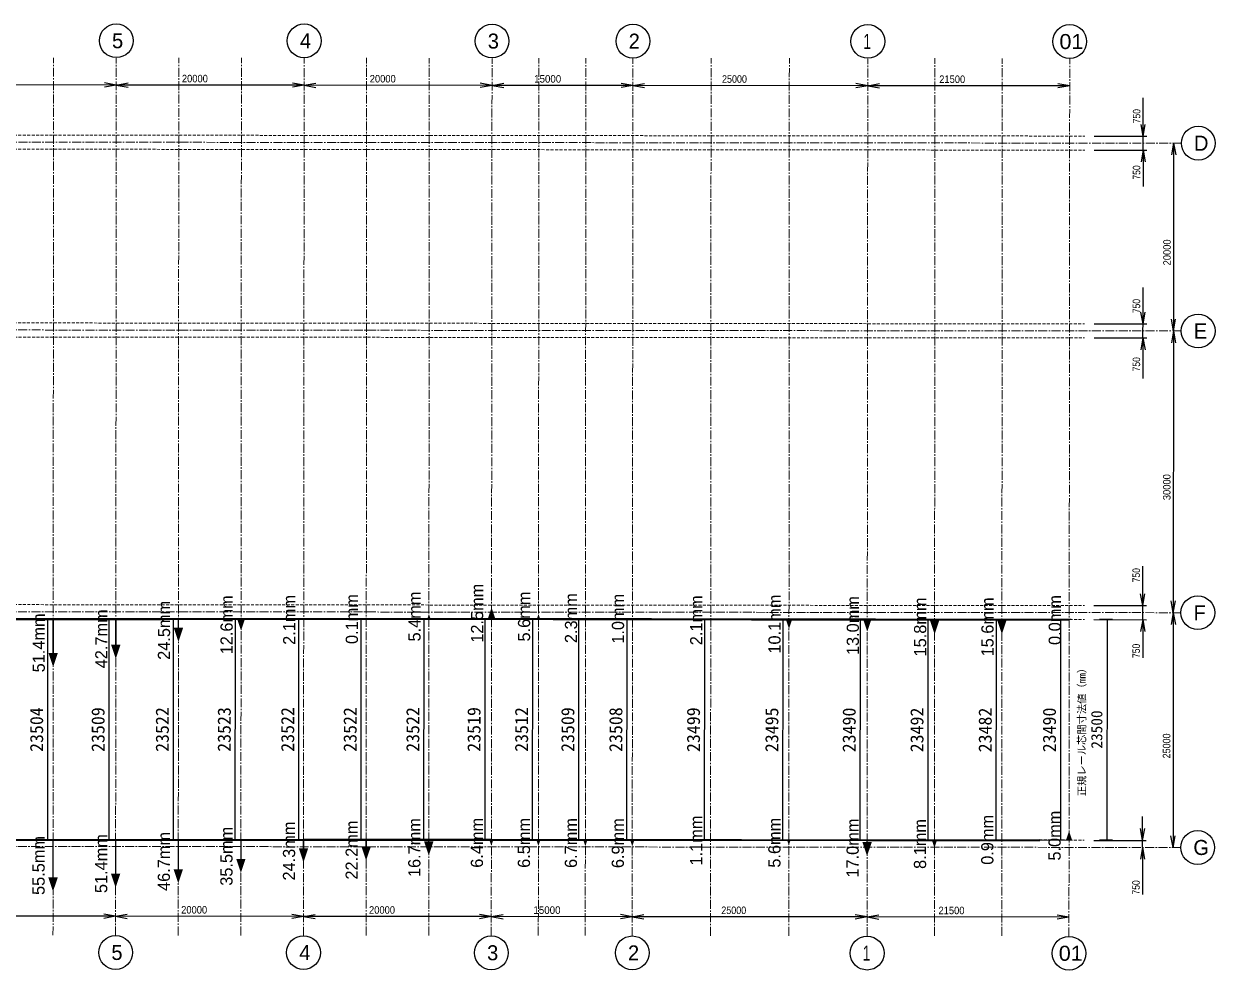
# Model space of a CAD drawing. Header units: millimetres. Extents: x -1487388 to 1863726, y -1887513 to 1367480.
# Drawn here: x 90205 to 217037, y -13129 to 87651 of the extents above; entities that cross this region are included whole.
import ezdxf
from ezdxf.enums import TextEntityAlignment as Align

# ---------------------------------------------------------------- set-up
doc = ezdxf.new("R2010")
doc.units = ezdxf.units.MM
doc.header["$LTSCALE"] = 50
doc.header["$PDMODE"] = 35
doc.header["$PDSIZE"] = -0.15
doc.linetypes.add('CENTER', pattern=[9.525, 6.35, -3.175])
doc.linetypes.add('CENTER2', pattern=[28.575, 19.05, -3.175, 3.175, -3.175])
for name, color, linetype in [('Fレール', 30, 'Continuous'), ('Gレール', 140, 'Continuous'), ('ズレ変位_矢印', 7, 'Continuous'), ('レール芯', 2, 'CENTER'), ('寸法', 7, 'Continuous'), ('通り芯', 7, 'Continuous')]:
    doc.layers.add(name, color=color, linetype=linetype)
doc.layers.add('一点鎖線', color=6, linetype='CENTER', lineweight=20)
doc.layers.add('注釈', color=9, linetype='Continuous', lineweight=25)
doc.styles.add('MSゴシック', font='')
doc.styles.get("Standard").update_dxf_attribs({"font": 'MS UI Gothic.ttf'})
doc.styles.get('MSゴシック').set_extended_font_data('MS Gothic')
doc.dimstyles.new('DIM_1200_MSゴシック', dxfattribs={"dimtxt": 1200, "dimasz": 30, "dimexe": 600, "dimexo": 600, "dimgap": 480, "dimtad": 1, "dimdec": 0, "dimdsep": 46, "dimtxsty": 'MSゴシック', "dimblk": 'DOT', "dimcen": 0, "dimclrd": 256, "dimclre": 256, "dimclrt": 7, "dimaunit": 1, "dimadec": 3, "dimazin": 0, "dimtfac": 1, "dimtdec": 0, "dimtix": 1, "dimtmove": 2, "dimatfit": 3, "dimldrblk": 'ORIGIN2', "dimfxl": 1, "dimtolj": 1, "dimtzin": 0, "dimarcsym": 0})

# ---------------------------------------------------------------- blocks, each defined once
blk = doc.blocks.new('_Dot')
at = {"color": 0, "linetype": 'ByBlock', "lineweight": -2}
blk.add_line((-0.5, 0), (-1, 0), dxfattribs=at)
at = {"color": 0, "linetype": 'ByBlock', "const_width": 0.5}
blk.add_lwpolyline([(-0.25, 0, 1), (0.25, 0, 1)], format="xyb", close=True, dxfattribs=at)
blk = doc.blocks.new('*D19')
at = {"layer": 'Defpoints', "color": 0, "transparency": 16777216}
for p in [(92758, 24243), (93331, 24243), (93317, 739)]:
    blk.add_point(p, dxfattribs=at)
at = {"layer": '寸法', "lineweight": -2, "transparency": 16777216}
for p, q in [((92731, 24243), (92158, 24244)), ((92743, 769), (92758, 24213)), ((92717, 739), (92143, 740))]:
    blk.add_line(p, q, dxfattribs=at)
at = {"layer": '寸法', "lineweight": -2, "transparency": 16777216, "xscale": 30, "yscale": 30, "zscale": 30}
for p, rotation in [((92758, 24243), 89.96435636118781), ((92743, 739), 269.9643563611878)]:
    blk.add_blockref('_Dot', p, dxfattribs=dict(at, rotation=rotation))
at = {"layer": '寸法', "color": 7, "transparency": 16777216, "insert": (91570, 12492), "char_height": 1400, "attachment_point": 5, "rotation": 89.96436, "style": 'MSゴシック'}
blk.add_mtext('\\A1;23504', dxfattribs=at)
blk = doc.blocks.new('_Origin2')
at = {"color": 0, "linetype": 'ByBlock', "lineweight": -2}
blk.add_line((-0.5, 0), (-1, 0), dxfattribs=at)
for radius in [0.5, 0.25]:
    blk.add_circle((0, 0), radius, dxfattribs=at)
blk = doc.blocks.new('*D20')
at = {"layer": 'Defpoints', "color": 0, "transparency": 16777216}
for p in [(99299, 24246), (99999, 24246), (99985, 737)]:
    blk.add_point(p, dxfattribs=at)
at = {"layer": '寸法', "lineweight": -2, "transparency": 16777216}
for p, q in [((99399, 24246), (98699, 24247)), ((99284, 768), (99299, 24216)), ((99385, 738), (98684, 738))]:
    blk.add_line(p, q, dxfattribs=at)
at = {"layer": '寸法', "lineweight": -2, "transparency": 16777216, "xscale": 30, "yscale": 30, "zscale": 30}
for p, rotation in [((99299, 24246), 89.96435636118781), ((99284, 738), 269.9643563611878)]:
    blk.add_blockref('_Dot', p, dxfattribs=dict(at, rotation=rotation))
at = {"layer": '寸法', "color": 7, "transparency": 16777216, "insert": (98112, 12493), "char_height": 1400, "attachment_point": 5, "rotation": 89.96436, "style": 'MSゴシック'}
blk.add_mtext('\\A1;23509', dxfattribs=at)
blk = doc.blocks.new('*D21')
at = {"layer": 'Defpoints', "color": 0, "transparency": 16777216}
for p in [(106137, 24259), (106666, 24258), (106651, 736)]:
    blk.add_point(p, dxfattribs=at)
at = {"layer": '寸法', "lineweight": -2, "transparency": 16777216}
for p, q in [((106066, 24259), (105537, 24259)), ((106123, 767), (106137, 24229)), ((106051, 737), (105523, 737))]:
    blk.add_line(p, q, dxfattribs=at)
at = {"layer": '寸法', "lineweight": -2, "transparency": 16777216, "xscale": 30, "yscale": 30, "zscale": 30}
for p, rotation in [((106137, 24259), 89.96435636118778), ((106123, 737), 269.9643563611878)]:
    blk.add_blockref('_Dot', p, dxfattribs=dict(at, rotation=rotation))
at = {"layer": '寸法', "color": 7, "transparency": 16777216, "insert": (104950, 12498), "char_height": 1400, "attachment_point": 5, "rotation": 89.96436, "style": 'MSゴシック'}
blk.add_mtext('\\A1;23522', dxfattribs=at)
blk = doc.blocks.new('*D22')
at = {"layer": 'Defpoints', "color": 0, "transparency": 16777216}
for p in [(112733, 24265), (113332, 24265), (113317, 742)]:
    blk.add_point(p, dxfattribs=at)
at = {"layer": '寸法', "lineweight": -2, "transparency": 16777216}
for p, q in [((112732, 24265), (112133, 24265)), ((112718, 772), (112733, 24235)), ((112717, 742), (112118, 742))]:
    blk.add_line(p, q, dxfattribs=at)
at = {"layer": '寸法', "lineweight": -2, "transparency": 16777216, "xscale": 30, "yscale": 30, "zscale": 30}
for p, rotation in [((112733, 24265), 89.9643563611878), ((112718, 742), 269.9643563611878)]:
    blk.add_blockref('_Dot', p, dxfattribs=dict(at, rotation=rotation))
at = {"layer": '寸法', "color": 7, "transparency": 16777216, "insert": (111545, 12504), "char_height": 1400, "attachment_point": 5, "rotation": 89.96436, "style": 'MSゴシック'}
blk.add_mtext('\\A1;23523', dxfattribs=at)
blk = doc.blocks.new('*D23')
at = {"layer": 'Defpoints', "color": 0, "transparency": 16777216}
for p in [(119489, 24270), (120000, 24269), (119979, 747)]:
    blk.add_point(p, dxfattribs=at)
at = {"layer": '寸法', "lineweight": -2, "transparency": 16777216}
for p, q in [((119400, 24270), (118889, 24270)), ((119469, 778), (119489, 24240)), ((119379, 748), (118869, 748))]:
    blk.add_line(p, q, dxfattribs=at)
at = {"layer": '寸法', "lineweight": -2, "transparency": 16777216, "xscale": 30, "yscale": 30, "zscale": 30}
for p, rotation in [((119489, 24270), 89.9503512933267), ((119469, 748), 269.9503512933267)]:
    blk.add_blockref('_Dot', p, dxfattribs=dict(at, rotation=rotation))
at = {"layer": '寸法', "color": 7, "transparency": 16777216, "insert": (118299, 12510), "char_height": 1400, "attachment_point": 5, "rotation": 89.95035, "style": 'MSゴシック'}
blk.add_mtext('\\A1;23522', dxfattribs=at)
blk = doc.blocks.new('*D24')
at = {"layer": 'Defpoints', "color": 0, "transparency": 16777216}
for p in [(126135, 24266), (126666, 24266), (126651, 743)]:
    blk.add_point(p, dxfattribs=at)
at = {"layer": '寸法', "lineweight": -2, "transparency": 16777216}
for p, q in [((126066, 24266), (125535, 24266)), ((126121, 774), (126135, 24236)), ((126051, 744), (125521, 744))]:
    blk.add_line(p, q, dxfattribs=at)
at = {"layer": '寸法', "lineweight": -2, "transparency": 16777216, "xscale": 30, "yscale": 30, "zscale": 30}
for p, rotation in [((126135, 24266), 89.96435636118747), ((126121, 744), 269.9643563611875)]:
    blk.add_blockref('_Dot', p, dxfattribs=dict(at, rotation=rotation))
at = {"layer": '寸法', "color": 7, "transparency": 16777216, "insert": (124948, 12506), "char_height": 1400, "attachment_point": 5, "rotation": 89.96436, "style": 'MSゴシック'}
blk.add_mtext('\\A1;23522', dxfattribs=at)
blk = doc.blocks.new('*D25')
at = {"layer": 'Defpoints', "color": 0, "transparency": 16777216}
for p in [(132811, 24266), (133332, 24265), (133317, 743)]:
    blk.add_point(p, dxfattribs=at)
at = {"layer": '寸法', "lineweight": -2, "transparency": 16777216}
for p, q in [((132732, 24266), (132211, 24266)), ((132797, 773), (132811, 24236)), ((132717, 744), (132196, 744))]:
    blk.add_line(p, q, dxfattribs=at)
at = {"layer": '寸法', "lineweight": -2, "transparency": 16777216, "xscale": 30, "yscale": 30, "zscale": 30}
for p, rotation in [((132811, 24266), 89.96435636118757), ((132796, 743), 269.9643563611876)]:
    blk.add_blockref('_Dot', p, dxfattribs=dict(at, rotation=rotation))
at = {"layer": '寸法', "color": 7, "transparency": 16777216, "insert": (131624, 12505), "char_height": 1400, "attachment_point": 5, "rotation": 89.96436, "style": 'MSゴシック'}
blk.add_mtext('\\A1;23522', dxfattribs=at)
blk = doc.blocks.new('*D26')
at = {"layer": 'Defpoints', "color": 0, "transparency": 16777216}
for p in [(139326, 24267), (140053, 24267), (140032, 748)]:
    blk.add_point(p, dxfattribs=at)
at = {"layer": '寸法', "lineweight": -2, "transparency": 16777216}
for p, q in [((139453, 24267), (138726, 24268)), ((139305, 778), (139326, 24237)), ((139432, 748), (138705, 749))]:
    blk.add_line(p, q, dxfattribs=at)
at = {"layer": '寸法', "lineweight": -2, "transparency": 16777216, "xscale": 30, "yscale": 30, "zscale": 30}
for p, rotation in [((139326, 24267), 89.94917404814517), ((139305, 748), 269.9491740481452)]:
    blk.add_blockref('_Dot', p, dxfattribs=dict(at, rotation=rotation))
at = {"layer": '寸法', "color": 7, "transparency": 16777216, "insert": (138135, 12509), "char_height": 1400, "attachment_point": 5, "rotation": 89.94917, "style": 'MSゴシック'}
blk.add_mtext('\\A1;23519', dxfattribs=at)
blk = doc.blocks.new('*D27')
at = {"layer": 'Defpoints', "color": 0, "transparency": 16777216}
for p in [(144385, 24256), (145000, 24255), (144985, 743)]:
    blk.add_point(p, dxfattribs=at)
at = {"layer": '寸法', "lineweight": -2, "transparency": 16777216}
for p, q in [((144400, 24256), (143785, 24256)), ((144370, 774), (144385, 24226)), ((144385, 744), (143770, 744))]:
    blk.add_line(p, q, dxfattribs=at)
at = {"layer": '寸法', "lineweight": -2, "transparency": 16777216, "xscale": 30, "yscale": 30, "zscale": 30}
for p, rotation in [((144385, 24256), 89.96435636118784), ((144370, 744), 269.9643563611878)]:
    blk.add_blockref('_Dot', p, dxfattribs=dict(at, rotation=rotation))
at = {"layer": '寸法', "color": 7, "transparency": 16777216, "insert": (143198, 12500), "char_height": 1400, "attachment_point": 5, "rotation": 89.96436, "style": 'MSゴシック'}
blk.add_mtext('\\A1;23512', dxfattribs=at)
blk = doc.blocks.new('*D28')
at = {"layer": 'Defpoints', "color": 0, "transparency": 16777216}
for p in [(149309, 24248), (150000, 24248), (149985, 739)]:
    blk.add_point(p, dxfattribs=at)
at = {"layer": '寸法', "lineweight": -2, "transparency": 16777216}
for p, q in [((149400, 24248), (148709, 24248)), ((149295, 769), (149309, 24218)), ((149385, 739), (148695, 740))]:
    blk.add_line(p, q, dxfattribs=at)
at = {"layer": '寸法', "lineweight": -2, "transparency": 16777216, "xscale": 30, "yscale": 30, "zscale": 30}
for p, rotation in [((149309, 24248), 89.9643563611878), ((149295, 739), 269.9643563611878)]:
    blk.add_blockref('_Dot', p, dxfattribs=dict(at, rotation=rotation))
at = {"layer": '寸法', "color": 7, "transparency": 16777216, "insert": (148122, 12494), "char_height": 1400, "attachment_point": 5, "rotation": 89.96436, "style": 'MSゴシック'}
blk.add_mtext('\\A1;23509', dxfattribs=at)
blk = doc.blocks.new('*D29')
at = {"layer": 'Defpoints', "color": 0, "transparency": 16777216}
for p in [(154424, 24243), (155000, 24242), (154979, 734)]:
    blk.add_point(p, dxfattribs=at)
at = {"layer": '寸法', "lineweight": -2, "transparency": 16777216}
for p, q in [((154400, 24243), (153824, 24243)), ((154403, 765), (154424, 24213)), ((154379, 735), (153803, 735))]:
    blk.add_line(p, q, dxfattribs=at)
at = {"layer": '寸法', "lineweight": -2, "transparency": 16777216, "xscale": 30, "yscale": 30, "zscale": 30}
for p, rotation in [((154424, 24243), 89.95035057761605), ((154403, 735), 269.9503505776161)]:
    blk.add_blockref('_Dot', p, dxfattribs=dict(at, rotation=rotation))
at = {"layer": '寸法', "color": 7, "transparency": 16777216, "insert": (153234, 12490), "char_height": 1400, "attachment_point": 5, "rotation": 89.95035, "style": 'MSゴシック'}
blk.add_mtext('\\A1;23508', dxfattribs=at)
blk = doc.blocks.new('*D30')
at = {"layer": 'Defpoints', "color": 0, "transparency": 16777216}
for p in [(162688, 24232), (163333, 24232), (163318, 733)]:
    blk.add_point(p, dxfattribs=at)
at = {"layer": '寸法', "lineweight": -2, "transparency": 16777216}
for p, q in [((162733, 24232), (162088, 24233)), ((162673, 763), (162688, 24202)), ((162718, 733), (162073, 734))]:
    blk.add_line(p, q, dxfattribs=at)
at = {"layer": '寸法', "lineweight": -2, "transparency": 16777216, "xscale": 30, "yscale": 30, "zscale": 30}
for p, rotation in [((162688, 24232), 89.96435636118757), ((162673, 733), 269.9643563611876)]:
    blk.add_blockref('_Dot', p, dxfattribs=dict(at, rotation=rotation))
at = {"layer": '寸法', "color": 7, "transparency": 16777216, "insert": (161500, 12483), "char_height": 1400, "attachment_point": 5, "rotation": 89.96436, "style": 'MSゴシック'}
blk.add_mtext('\\A1;23499', dxfattribs=at)
blk = doc.blocks.new('*D31')
at = {"layer": 'Defpoints', "color": 0, "transparency": 16777216}
for p in [(171032, 24217), (171665, 24216), (171651, 721)]:
    blk.add_point(p, dxfattribs=at)
at = {"layer": '寸法', "lineweight": -2, "transparency": 16777216}
for p, q in [((171065, 24217), (170432, 24217)), ((171017, 751), (171032, 24187)), ((171051, 721), (170417, 722))]:
    blk.add_line(p, q, dxfattribs=at)
at = {"layer": '寸法', "lineweight": -2, "transparency": 16777216, "xscale": 30, "yscale": 30, "zscale": 30}
for p, rotation in [((171032, 24217), 89.96435636118754), ((171017, 721), 269.9643563611875)]:
    blk.add_blockref('_Dot', p, dxfattribs=dict(at, rotation=rotation))
at = {"layer": '寸法', "color": 7, "transparency": 16777216, "insert": (169844, 12470), "char_height": 1400, "attachment_point": 5, "rotation": 89.96436, "style": 'MSゴシック'}
blk.add_mtext('\\A1;23495', dxfattribs=at)
blk = doc.blocks.new('*D32')
at = {"layer": 'Defpoints', "color": 0, "transparency": 16777216}
for p in [(179265, 24207), (179999, 24206), (179979, 702)]:
    blk.add_point(p, dxfattribs=at)
at = {"layer": '寸法', "lineweight": -2, "transparency": 16777216}
for p, q in [((179399, 24207), (178665, 24208)), ((179244, 733), (179265, 24177)), ((179379, 703), (178644, 704))]:
    blk.add_line(p, q, dxfattribs=at)
at = {"layer": '寸法', "lineweight": -2, "transparency": 16777216, "xscale": 30, "yscale": 30, "zscale": 30}
for p, rotation in [((179265, 24207), 89.95034039307914), ((179244, 703), 269.9503403930792)]:
    blk.add_blockref('_Dot', p, dxfattribs=dict(at, rotation=rotation))
at = {"layer": '寸法', "color": 7, "transparency": 16777216, "insert": (178074, 12456), "char_height": 1400, "attachment_point": 5, "rotation": 89.95034, "style": 'MSゴシック'}
blk.add_mtext('\\A1;23490', dxfattribs=at)
blk = doc.blocks.new('*D33')
at = {"layer": 'Defpoints', "color": 0, "transparency": 16777216}
for p in [(186480, 24198), (187166, 24197), (187152, 705)]:
    blk.add_point(p, dxfattribs=at)
at = {"layer": '寸法', "lineweight": -2, "transparency": 16777216}
for p, q in [((186566, 24198), (185880, 24198)), ((186466, 736), (186480, 24168)), ((186552, 705), (185866, 706))]:
    blk.add_line(p, q, dxfattribs=at)
at = {"layer": '寸法', "lineweight": -2, "transparency": 16777216, "xscale": 30, "yscale": 30, "zscale": 30}
for p, rotation in [((186480, 24198), 89.96435636118777), ((186466, 706), 269.9643563611878)]:
    blk.add_blockref('_Dot', p, dxfattribs=dict(at, rotation=rotation))
at = {"layer": '寸法', "color": 7, "transparency": 16777216, "insert": (185293, 12452), "char_height": 1400, "attachment_point": 5, "rotation": 89.96436, "style": 'MSゴシック'}
blk.add_mtext('\\A1;23492', dxfattribs=at)
blk = doc.blocks.new('*D34')
at = {"layer": 'Defpoints', "color": 0, "transparency": 16777216}
for p in [(193744, 24190), (194333, 24190), (194319, 708)]:
    blk.add_point(p, dxfattribs=at)
at = {"layer": '寸法', "lineweight": -2, "transparency": 16777216}
for p, q in [((193733, 24190), (193144, 24191)), ((193730, 738), (193744, 24160)), ((193719, 708), (193130, 709))]:
    blk.add_line(p, q, dxfattribs=at)
at = {"layer": '寸法', "lineweight": -2, "transparency": 16777216, "xscale": 30, "yscale": 30, "zscale": 30}
for p, rotation in [((193744, 24190), 89.9643563611878), ((193730, 708), 269.9643563611878)]:
    blk.add_blockref('_Dot', p, dxfattribs=dict(at, rotation=rotation))
at = {"layer": '寸法', "color": 7, "transparency": 16777216, "insert": (192557, 12450), "char_height": 1400, "attachment_point": 5, "rotation": 89.96436, "style": 'MSゴシック'}
blk.add_mtext('\\A1;23482', dxfattribs=at)
blk = doc.blocks.new('*D36')
at = {"layer": 'Defpoints', "color": 0, "transparency": 16777216}
for p in [(201499, 24201), (200568, 711), (201485, 711)]:
    blk.add_point(p, dxfattribs=at)
at = {"layer": '寸法', "lineweight": -2, "transparency": 16777216}
for p, q in [((200899, 24201), (199983, 24202)), ((200583, 24171), (200568, 741)), ((200885, 711), (199968, 712))]:
    blk.add_line(p, q, dxfattribs=at)
at = {"layer": '寸法', "lineweight": -2, "transparency": 16777216, "xscale": 30, "yscale": 30, "zscale": 30}
for p, rotation in [((200583, 24201), 89.96437102313111), ((200568, 711), 269.9643710231311)]:
    blk.add_blockref('_Dot', p, dxfattribs=dict(at, rotation=rotation))
at = {"layer": '寸法', "color": 7, "transparency": 16777216, "insert": (199395, 12457), "char_height": 1400, "attachment_point": 5, "rotation": 89.96437, "style": 'MSゴシック'}
blk.add_mtext('\\A1;23490', dxfattribs=at)

msp = doc.modelspace()

# ---------------------------------------------------------------- hatches: boundary and pattern name
at = {"layer": 'Fレール', "transparency": 33554508}
h = msp.add_hatch(color=256, dxfattribs=at)
h.dxf.hatch_style = 1
h.paths.add_polyline_path([(-5632.6, 24353.9), (61.2, 24345.5), (20045.6, 24310.9), (35007.2, 24289.9), (47432.3, 24284.7), (59135.1, 24261), (66302.7, 24245.8), (76899.2, 24230.3), (84060.7, 24225.3), (92530.8, 24212.7), (99894.7, 24215.8), (105088.5, 24227), (113451.4, 24234.7), (121342.5, 24240.2), (128358.8, 24234.2), (140052.8, 24236.6), (146574.7, 24221.7), (151047.4, 24216.4), (157029.2, 24209.8), (167661.3, 24196.2), (173307.5, 24182.5), (180871.7, 24175.5), (193065.4, 24159.7), (201466.1, 24170.8), (201466.9, 24230.6), (193065.2, 24219.7), (180871.8, 24235.5), (173307.6, 24242.5), (167661.5, 24256.2), (157029.3, 24269.8), (151047.5, 24276.4), (146574.8, 24281.7), (140052.9, 24296.6), (128358.8, 24294.2), (121342.5, 24300.2), (113451.3, 24294.7), (105088.4, 24287), (99894.6, 24275.8), (92530.9, 24272.7), (84060.8, 24285.3), (76899.3, 24290.3), (66302.8, 24305.8), (59135.2, 24321), (47432.4, 24344.7), (35007.2, 24349.9), (20045.6, 24370.9), (61.3, 24405.5), (-5632.6, 24413.9)])
at = {"layer": 'Gレール', "transparency": 33554508}
h = msp.add_hatch(color=256, dxfattribs=at)
h.dxf.hatch_style = 1
h.paths.add_polyline_path([(-5632.6, 838.6), (2662.9, 824.5), (19858.3, 800.6), (33031.4, 777.3), (48610.8, 765), (61503.3, 737.7), (68570.5, 725.5), (79727.8, 726.8), (89118.5, 710), (106168.6, 705.8), (120047.4, 717.2), (130544.3, 711.3), (140032, 717.7), (155056.4, 704.1), (166604.8, 702.2), (180048.2, 672.3), (198385.7, 679.5), (198385.7, 739.5), (180048.2, 732.3), (166604.9, 762.2), (155056.4, 764.1), (140032, 777.7), (130544.3, 771.3), (120047.4, 777.2), (106168.6, 765.8), (89118.5, 770), (79727.8, 786.8), (68570.6, 785.5), (61503.4, 797.7), (48610.9, 825), (33031.5, 837.3), (19858.4, 860.6), (2663, 884.5), (-5632.6, 898.6)])

# ---------------------------------------------------------------- linework, layer by layer
at = {"layer": 'Fレール'}
msp.add_lwpolyline([(84060.7, 24225.3), (92530.8, 24212.7), (99894.7, 24215.8), (105088.5, 24227), (113451.4, 24234.7), (121342.5, 24240.2), (128358.8, 24234.2), (140052.8, 24236.6), (146574.7, 24221.7), (151047.4, 24216.4), (157029.2, 24209.8), (167661.3, 24196.2), (173307.5, 24182.5), (180871.7, 24175.5), (193065.4, 24159.7), (201466.1, 24170.8), (201466.9, 24230.6), (193065.2, 24219.7), (180871.8, 24235.5), (173307.6, 24242.5), (167661.5, 24256.2), (157029.3, 24269.8), (151047.5, 24276.4), (146574.8, 24281.7), (140052.9, 24296.6), (128358.8, 24294.2), (121342.5, 24300.2), (113451.3, 24294.7), (105088.4, 24287), (99894.6, 24275.8), (92530.9, 24272.7), (84060.8, 24285.3)], dxfattribs=at)
at = {"layer": 'Gレール'}
msp.add_lwpolyline([(89118.5, 710), (106168.6, 705.8), (120047.4, 717.2), (130544.3, 711.3), (140032, 717.7), (155056.4, 704.1), (166604.8, 702.2), (180048.2, 672.3), (198385.7, 679.5), (198385.7, 739.5), (180048.2, 732.3), (166604.9, 762.2), (155056.4, 764.1), (140032, 777.7), (130544.3, 771.3), (120047.4, 777.2), (106168.6, 765.8), (89118.5, 770)], dxfattribs=at)
at = {"layer": 'ズレ変位_矢印', "color": 150, "const_width": 150}
for points in [[(93331.5, 24294.5), (93329.3, 20653.3)], [(99999.5, 24288.7), (99997.1, 21521.3)], [(106665.5, 24282.9), (106664.9, 23335.7)], [(187166.5, 24213.2), (187166.4, 24132.7)], [(194333.5, 24207), (194333.5, 24147.1)]]:
    msp.add_lwpolyline(points, dxfattribs=at)
at = {"layer": 'ズレ変位_矢印', "color": 1, "const_width": 150}
for points in [[(93316.9, 794.5), (93314.4, -3258.2)], [(99979.2, 788.7), (99976, -2849.5)], [(106650.9, 782.9), (106648.9, -2389)], [(113316.9, 777.2), (113315.6, -1272.1)], [(119979.2, 771.4), (119978.4, -155.9)], [(126650.9, 765.6), (126650.5, 50.2)], [(133316.9, 759.8), (133316.8, 591.4)], [(179979.1, 719.4), (179979, 520.2)]]:
    msp.add_lwpolyline(points, dxfattribs=at)
at = {"layer": 'ズレ変位_矢印', "color": 1}
for points in [[(140000.6, 25507.2), (139581.8, 24254.4), (140417.2, 24253.7)], [(133331.9, 24801.3), (133151, 24259.9), (133512, 24259.7)], [(144999.9, 24807), (144813.8, 24249.8), (145185.3, 24249.6)], [(149999.6, 24470.4), (149924.5, 24245.4), (150074.5, 24245.3)], [(154999.6, 24342.3), (154965.7, 24241.1), (155033.3, 24241)], [(126649.5, -1449.8), (127150.5, 49.9), (126150.5, 50.6)], [(133315.9, -908.6), (133816.8, 591.1), (132816.8, 591.7)], [(139978.6, 115.9), (140191.9, 753.9), (139766.4, 754.3)], [(144984.5, 100.3), (145201.4, 749.6), (144768.4, 749.9)], [(149984.5, 76.4), (150207.9, 745.3), (149761.9, 745.5)], [(154978.5, 52.5), (155208.7, 740.9), (154749.6, 741.3)], [(163317.8, 625.6), (163354, 733.8), (163281.8, 733.9)], [(171650.5, 162), (171839.1, 726.5), (171462.7, 726.7)], [(179977.7, -979.8), (180479, 519.7), (179479, 520.6)], [(187151.4, -99), (187422.6, 713), (186881.1, 713.4)], [(119977.1, -1655.9), (120478.4, -156.3), (119478.4, -155.5)], [(106648, -3889), (107148.9, -2389.3), (106148.9, -2388.7)], [(113314.7, -2772.1), (113815.6, -1272.4), (112815.6, -1271.8)], [(93313.5, -4758.2), (93814.4, -3258.5), (92814.4, -3257.9)], [(99974.7, -4349.5), (100476, -2849.9), (99476, -2849.1)]]:
    msp.add_solid(points, dxfattribs=at)
at = {"layer": 'ズレ変位_矢印', "color": 150}
for points in [[(113330.7, 23017.2), (113751.5, 24276.9), (112911.5, 24277.4)], [(119999.3, 24064.4), (120068.5, 24271.3), (119930.5, 24271.4)], [(126665.5, 24256.4), (126668.6, 24265.7), (126662.4, 24265.7)], [(163332.4, 24027.2), (163401.4, 24233.8), (163263.6, 24233.9)], [(171664.9, 23213.9), (172003.1, 24226.4), (171327.9, 24226.8)], [(179998.4, 22915.9), (180434, 24219), (179565, 24219.8)], [(187165.5, 22632.7), (187666.4, 24132.4), (186666.4, 24133)], [(194332.5, 22647.1), (194833.5, 24146.8), (193833.5, 24147.4)], [(106664, 21835.7), (107164.9, 23335.4), (106164.9, 23336)], [(93328.3, 19153.3), (93829.3, 20653), (92829.3, 20653.6)], [(99995.8, 20021.3), (100497.1, 21520.9), (99497.1, 21521.8)], [(201480, 1696.6), (201147.2, 701.1), (201811.1, 700.5)], [(194318.9, 799.2), (194288.1, 707), (194349.6, 707)]]:
    msp.add_solid(points, dxfattribs=at)
at = {"layer": 'レール芯'}
for points in [[(201703.2, 24201), (193065.3, 24189.7), (180871.8, 24205.5), (173307.6, 24212.5), (167661.4, 24226.2), (157029.2, 24239.8), (151047.5, 24246.4), (146574.8, 24251.7), (140052.8, 24266.6), (128358.8, 24264.2), (121342.5, 24270.2), (113451.3, 24264.7), (105088.5, 24257), (99894.6, 24245.8), (92530.8, 24242.7), (84060.7, 24255.3), (76899.3, 24260.3), (66302.8, 24275.8), (59135.2, 24291), (47432.4, 24314.7), (35007.2, 24319.9), (20045.6, 24340.9), (61.3, 24375.5), (-5632.6, 24383.9)], [(201484.9, 710.8), (180048.2, 702.3), (166604.8, 732.2), (155056.4, 734.1), (140032, 747.7), (130544.3, 741.3), (120047.4, 747.2), (106168.6, 735.8), (89118.5, 740), (79727.8, 756.8), (68570.5, 755.5), (61503.3, 767.7), (48610.9, 795), (33031.4, 807.3), (19858.4, 830.6), (2663, 854.5), (-5632.6, 868.6)]]:
    msp.add_lwpolyline(points, dxfattribs=at)
at = {"layer": '一点鎖線'}
for p, q in [((-269955.7, 76109.3), (203152.5, 75699.4)), ((-269957, 74609.3), (203151.2, 74199.4)), ((-270932.8, 56110.1), (203135.2, 55699.4)), ((-270869.6, 54610), (203133.9, 54199.4)), ((-270894.3, 26110), (203109.2, 25699.4)), ((-270895.6, 24610), (203107.9, 24199.4)), ((-270916, 1110.1), (203087.5, 699.4))]:
    msp.add_line(p, q, dxfattribs=at)
at = {"layer": '寸法'}
for p, q in [((100048.8, 81129.1), (98797.8, 81354.9)), ((100048.8, 81129.1), (101300.2, 81352.8)), ((120048.8, 81111.7), (118797.8, 81337.6)), ((120048.8, 81111.7), (121300.2, 81335.5)), ((140048.8, 81094.4), (138797.7, 81320.3)), ((140048.8, 81094.4), (141300.1, 81318.1)), ((155048.7, 81081.4), (153797.7, 81307.3)), ((155048.7, 81081.4), (156300.1, 81305.1)), ((180048.7, 81059.8), (178797.7, 81285.6)), ((180048.7, 81059.8), (181300.1, 81283.5)), ((201548.7, 81041.1), (200297.7, 81267)), ((100048.8, 81129.1), (80048.8, 81146.4)), ((100048.8, 81129.1), (98797.4, 80905.3)), ((120048.8, 81111.7), (100048.8, 81129.1)), ((100048.8, 81129.1), (101299.8, 80903.2)), ((120048.8, 81111.7), (118797.4, 80888)), ((140048.8, 81094.4), (120048.8, 81111.7)), ((120048.8, 81111.7), (121299.8, 80885.9)), ((140048.8, 81094.4), (138797.4, 80870.7)), ((155048.7, 81081.4), (140048.8, 81094.4)), ((140048.8, 81094.4), (141299.8, 80868.5)), ((155048.7, 81081.4), (153797.4, 80857.7)), ((180048.7, 81059.8), (155048.7, 81081.4)), ((155048.7, 81081.4), (156299.8, 80855.5)), ((180048.7, 81059.8), (178797.3, 80836)), ((201548.7, 81041.1), (180048.7, 81059.8)), ((180048.7, 81059.8), (181299.7, 80833.9)), ((201548.7, 81041.1), (200297.3, 80817.4)), ((209370.5, 75694), (209374.1, 79782.8)), ((209370.5, 75694), (209146.8, 76945.4)), ((209370.5, 75694), (209596.4, 76945)), ((204168.5, 75698.5), (209770.5, 75693.6)), ((209369.2, 74194), (209369.9, 74944)), ((209369.9, 74944), (209370.5, 75694)), ((212616.6, 74941.2), (212390.7, 73690.2)), ((212616.6, 74941.2), (212599.2, 54941.2)), ((212616.6, 74941.2), (212840.3, 73689.8)), ((204167.2, 74198.5), (209769.2, 74193.6)), ((209369.2, 74194), (209143.4, 72943)), ((209369.2, 74194), (209365.9, 70313.4)), ((209369.2, 74194), (209593, 72942.6)), ((209353.2, 55694), (209356.6, 59562.1)), ((209353.2, 55694), (209129.5, 56945.4)), ((209353.2, 55694), (209579.1, 56945)), ((212599.2, 54941.2), (212375.5, 56192.5)), ((212599.2, 54941.2), (212825.1, 56192.2)), ((204151.2, 55698.5), (209753.2, 55693.6)), ((209351.9, 54194), (209352.6, 54944)), ((209352.6, 54944), (209353.2, 55694)), ((212599.2, 54941.2), (212373.4, 53690.1)), ((212599.2, 54941.2), (212573.3, 24941.2)), ((212599.2, 54941.2), (212823, 53689.8)), ((204149.9, 54198.5), (209751.9, 54193.6)), ((209351.9, 54194), (209126, 52943)), ((209351.9, 54194), (209348.2, 49889.5)), ((209351.9, 54194), (209575.6, 52942.6)), ((209327.2, 25694), (209330.9, 29891.5)), ((209327.2, 25694), (209103.5, 26945.4)), ((209327.2, 25694), (209553.1, 26945)), ((204125.2, 25698.5), (209727.2, 25693.6)), ((209326.6, 24944), (209327.2, 25694)), ((212573.3, 24941.2), (212349.5, 26192.6)), ((212573.3, 24941.2), (212799.1, 26192.2)), ((204123.9, 24198.5), (209725.9, 24193.6)), ((204723.9, 24248), (206120.8, 24247.1)), ((205520.8, 24217.5), (205506.2, 777.5)), ((209325.9, 24194), (209100, 22943)), ((209325.9, 24194), (209322.4, 20117.3)), ((209325.9, 24194), (209326.6, 24944)), ((209325.9, 24194), (209549.6, 22942.6)), ((212573.3, 24941.2), (212347.4, 23690.2)), ((212573.3, 24941.2), (212551.6, -58.8)), ((212573.3, 24941.2), (212797, 23689.8)), ((209305.6, 694), (209307.8, 3234)), ((209305.6, 694), (209081.9, 1945.4)), ((209305.6, 694), (209081.9, 1945.4)), ((209305.6, 694), (209531.5, 1945)), ((209305.6, 694), (209531.5, 1945)), ((204103.5, 698.5), (209705.6, 693.7)), ((204709.3, 748), (206106.2, 747.1)), ((209304.9, -56), (209305.6, 694)), ((212551.6, -58.8), (212327.9, 1192.6)), ((212551.6, -58.8), (212777.5, 1192.2)), ((209304.9, -56), (209079, -1307)), ((209304.9, -56), (209300.6, -5073)), ((209304.9, -56), (209302.7, -2596)), ((209304.9, -56), (209528.6, -1307.4)), ((99972.1, -7392.3), (79972.1, -7374.9)), ((99972.1, -7392.3), (98720.7, -7616)), ((99972.1, -7392.3), (98721.1, -7166.4)), ((99972.1, -7392.3), (101223.5, -7168.6)), ((119972.1, -7409.6), (99972.1, -7392.3)), ((99972.1, -7392.3), (101223.1, -7618.2)), ((119972.1, -7409.6), (118720.7, -7633.3)), ((119972.1, -7409.6), (118721.1, -7183.7)), ((119972.1, -7409.6), (121223.5, -7185.9)), ((139972.1, -7426.9), (119972.1, -7409.6)), ((119972.1, -7409.6), (121223.1, -7635.5)), ((139972.1, -7426.9), (138720.7, -7650.6)), ((139972.1, -7426.9), (138721.1, -7201)), ((139972.1, -7426.9), (141223.5, -7203.2)), ((154972.1, -7439.9), (139972.1, -7426.9)), ((139972.1, -7426.9), (141223.1, -7652.8)), ((154972.1, -7439.9), (153720.7, -7663.6)), ((154972.1, -7439.9), (153721.1, -7214)), ((154972.1, -7439.9), (156223.4, -7216.2)), ((179972, -7461.6), (154972.1, -7439.9)), ((154972.1, -7439.9), (156223.1, -7665.8)), ((179972, -7461.6), (178720.6, -7685.3)), ((179972, -7461.6), (178721, -7235.7)), ((179972, -7461.6), (181223.4, -7237.9)), ((201472, -7480.2), (179972, -7461.6)), ((179972, -7461.6), (181223, -7687.5)), ((201472, -7480.2), (200220.6, -7703.9)), ((201472, -7480.2), (200221, -7254.3))]:
    msp.add_line(p, q, dxfattribs=at)
at = {"layer": '注釈', "color": 7}
for centre in [(100052.9, 85850.9), (120052.9, 85833.5), (140052.8, 85816.2), (155052.8, 85803.2), (180052.8, 85781.6), (201552.8, 85762.9), (215236.8, 74938.9), (215219.5, 54938.9), (215193.5, 24938.9), (215171.8, -61.1), (99980.9, -11240.7), (119980.9, -11258.1), (139980.9, -11275.4), (154980.9, -11288.4), (179980.9, -11310.1), (201480.8, -11328.7)]:
    msp.add_circle(centre, 1800, dxfattribs=at)
at = {"layer": '通り芯', "color": 4, "linetype": 'CENTER2', "lineweight": 13}
for p, q in [((93310.6, -9412.2), (93368.7, 84033.8)), ((106644.6, -9420.5), (106702.7, 84025.5)), ((113310.6, -9424.6), (113368.7, 84021.4)), ((126644.6, -9432.9), (126702.7, 84013.1)), ((133310.6, -9437.1), (133368.7, 84009)), ((144978.5, -9444.3), (145036.7, 84001.7)), ((149978.5, -9447.5), (150036.7, 83998.6)), ((163311.5, -9455.8), (163369.7, 83990.3)), ((171644.5, -9460.9), (171702.7, 83985.1)), ((187145.5, -9470.6), (187203.7, 83975.5)), ((194312.5, -9475), (194370.7, 83971))]:
    msp.add_line(p, q, dxfattribs=at)
at = {"layer": '通り芯', "color": 8, "linetype": 'CENTER2', "lineweight": 13}
for p, q in [((99970.3, -9440.8), (100051.3, 84005.3)), ((119970.3, -9458.1), (120051.3, 83987.9)), ((139970.3, -9475.4), (140051.2, 83970.6)), ((154970.3, -9488.4), (155051.2, 83957.6)), ((179970.3, -9510.1), (180051.2, 83936)), ((201470.3, -9528.7), (201551.2, 83917.3)), ((-276127.2, 75364.6), (213436.8, 74940.5)), ((-276144.6, 55364.6), (213419.5, 54940.4)), ((-276170.6, 25364.6), (213393.5, 24940.5)), ((-276192.2, 364.6), (213371.8, -59.5))]:
    msp.add_line(p, q, dxfattribs=at)

# ---------------------------------------------------------------- block references
at = {"layer": '寸法', "xscale": 30, "yscale": 30, "zscale": 30}
for p, rotation in [((205520.8, 24247.5), 89.96435636118777), ((205506.2, 747.5), 269.9643563611878)]:
    msp.add_blockref('_Dot', p, dxfattribs=dict(at, rotation=rotation))

# ---------------------------------------------------------------- texts
at = {"layer": 'ズレ変位_矢印', "color": 1}
for s, rotation, p in [('12.5mm', 89.950361, (139500.1, 24881)), ('5.4mm', 89.964356, (132831.7, 24530.9)), ('5.6mm', 89.964356, (144499.7, 24528.6)), ('2.3mm', 89.964356, (149499.6, 24358.2)), ('1.0mm', 89.950361, (154499.5, 24292.1)), ('24.3mm', 89.950361, (119478.1, -441.8)), ('22.2mm', 89.964356, (126150.2, -341.8)), ('16.7mm', 89.964356, (132816.4, -74.1)), ('6.4mm', 89.950361, (139478.9, 435.4)), ('6.5mm', 89.964356, (144484.7, 425.3)), ('6.7mm', 89.964356, (149484.7, 411.2)), ('6.9mm', 89.950361, (154478.8, 397.2)), ('1.1mm', 89.964356, (162817.9, 680)), ('5.6mm', 89.964356, (171150.7, 444.6)), ('17.0mm', 89.950361, (179478.4, -129.8)), ('8.1mm', 89.964356, (186651.6, 307.4)), ('46.7mm', 89.964356, (106149.5, -1552.7)), ('35.5mm', 89.964356, (112815.8, -997.2)), ('55.5mm', 89.964356, (92815.2, -1981.5)), ('51.4mm', 89.950361, (99476.9, -1780))]:
    msp.add_text(s, height=1300, rotation=rotation, dxfattribs=at).set_placement(p, align=Align.BOTTOM_CENTER)
at = {"layer": 'ズレ変位_矢印', "color": 150}
for s, rotation, p in [('12.6mm', 89.964356, (112831.1, 23647.5)), ('2.1mm', 89.950361, (119499.4, 24168.3)), ('0.1mm', 89.964356, (126165.5, 24261.4)), ('2.1mm', 89.964356, (162832.4, 24130.8)), ('10.1mm', 89.964356, (171165.2, 23720.6)), ('0.0mm', 90, (200999.5, 24161.3)), ('24.5mm', 89.964356, (106164.8, 23059.6)), ('13.0mm', 89.950361, (179498.9, 23568.1)), ('15.8mm', 89.964356, (186666, 23423.2)), ('15.6mm', 89.964356, (193833, 23427.3)), ('51.4mm', 89.964356, (92829.9, 21724.2)), ('42.7mm', 89.950361, (99497.7, 22155.4)), ('0.9mm', 90, (193818.9, 753.4)), ('5.0mm', 90, (200979.6, 1199.2))]:
    msp.add_text(s, height=1300, rotation=rotation, dxfattribs=at).set_placement(p, align=Align.BOTTOM_CENTER)
at = {"layer": '寸法'}
for s, rotation, width, p in [('20000', 359.950361, 0.929941, (107031.9, 81423)), ('20000', 359.950361, 0.929941, (127031.9, 81405.7)), ('15000', 359.950361, 0.969796, (144531.9, 81390.5)), ('25000', 359.950361, 0.893233, (164531.9, 81373.2)), ('21500', 359.950361, 0.929941, (187657.6, 81353.2)), ('750', 89.950364, 0.84969, (209071.3, 77057.9)), ('750', 89.950364, 0.84969, (209066.1, 71062.9)), ('20000', 89.950364, 0.929941, (212305.3, 61924.3)), ('750', 89.950364, 0.84969, (209053.7, 56837.2)), ('750', 89.950364, 0.84969, (209048.4, 50638.9)), ('30000', 89.950364, 0.929941, (212283.6, 36924.3)), ('750', 89.950364, 0.84969, (209028.3, 28174.5)), ('750', 89.950364, 0.84969, (209022.4, 20117.6)), ('25000', 89.950364, 0.893233, (212259.8, 9424.3)), ('750', 89.950364, 0.84969, (209000.6, -5072.7)), ('20000', 359.950361, 0.929941, (106955.2, -7098.3)), ('20000', 359.950361, 0.929941, (126955.2, -7115.6)), ('15000', 359.950361, 0.969796, (144455.2, -7130.8)), ('25000', 359.950361, 0.893233, (164455.2, -7148.1)), ('21500', 359.950361, 0.929941, (187580.9, -7168.2))]:
    msp.add_text(s, height=800, rotation=rotation, dxfattribs=dict(at, width=width)).set_placement(p)
at = {"layer": '寸法', "color": 1, "attachment_point": 5, "rotation": 89.964356, "style": 'MSゴシック'}
for s, insert, char_height in [('\\A1;正規レール芯間寸法値（mm）', (202899.9, 12498.2), 800), ('\\A1;23500', (204433.5, 12498.2), 1200)]:
    msp.add_mtext(s, dxfattribs=dict(at, insert=insert, char_height=char_height))
at = {"layer": '注釈', "color": 7}
for s, p in [('5', (99595, 85051.3)), ('4', (119595, 85033.9)), ('3', (139595, 85016.6)), ('2', (154595, 85003.6)), ('D', (214779, 74139.3)), ('E', (214761.6, 54139.3)), ('F', (214735.7, 24139.3)), ('G', (214714, -860.7)), ('5', (99523.1, -12040.3)), ('4', (119523.1, -12057.7)), ('3', (139523, -12075)), ('2', (154523, -12088))]:
    msp.add_text(s, height=1600, rotation=359.950361, dxfattribs=at).set_placement(p)
for s, width, p in [('1', 0.666667, (179595, 84982)), ('01', 1.073292, (200455, 84963.9)), ('1', 0.666667, (179523, -12109.7)), ('01', 1.073292, (200383, -12127.7))]:
    msp.add_text(s, height=1600, rotation=359.950361, dxfattribs=dict(at, width=width)).set_placement(p)

# ---------------------------------------------------------------- dimensions: what is measured, and where the dimension line sits
at = {"layer": '寸法'}
for p1, p2, distance, picture, middle in [((93316.9, 739), (93331.5, 24243.1), 573.9, '*D19', (91570.3, 12492.1)), ((99984.9, 737.3), (99999.5, 24246), 700.7, '*D20', (98111.5, 12492.9)), ((106650.9, 736.2), (106665.5, 24258.4), 528.2, '*D21', (104950, 12498.4)), ((113316.9, 741.7), (113331.5, 24264.5), 598.7, '*D22', (111545.5, 12504.2)), ((119979.1, 747.1), (119999.5, 24269.3), 510.3, '*D23', (118299, 12509.7)), ((126650.9, 743.5), (126665.5, 24265.7), 530.4, '*D24', (124947.8, 12505.6)), ((133316.9, 743.2), (133331.5, 24265.2), 520.4, '*D25', (131623.8, 12505.3)), ((140032, 747.7), (140052.8, 24266.6), 727.1, '*D26', (138135.3, 12508.8)), ((144984.9, 743.2), (144999.5, 24255.3), 614.5, '*D27', (143197.7, 12500.4)), ((149984.9, 738.7), (149999.5, 24247.6), 690.3, '*D28', (148121.9, 12494.3)), ((154979.1, 734.2), (154999.5, 24242.1), 575.7, '*D29', (153233.6, 12489.6)), ((163317.9, 732.8), (163332.5, 24231.8), 644.9, '*D30', (161500.3, 12483.4)), ((171650.8781, 720.9858), (171665.4946, 24216.4774), 633.8365, '*D31', (169844.3502, 12469.86)), ((187151.9, 705.1), (187166.5, 24197.4), 686.2, '*D33', (185293, 12452.4)), ((194318.9, 707.9), (194333.5, 24190), 589, '*D34', (192557.1, 12450.1)), ((201499.5, 24200.8), (201484.9, 710.8), -916.8, '*D36', (199395.4, 12457.1))]:
    dim = msp.add_aligned_dim(p1=p1, p2=p2, distance=distance, dimstyle='DIM_1200_MSゴシック', override={"dimtxt": 1400}, dxfattribs=at)
    dim.commit()
    dim.dimension.update_dxf_attribs({"geometry": picture, "text_midpoint": middle})
dim = msp.add_aligned_dim(p1=(179979.1, 702.4), p2=(179999.5, 24206.3), distance=734.9, text='23490', dimstyle='DIM_1200_MSゴシック', override={"dimtxt": 1400}, dxfattribs=at)
dim.commit()
dim.dimension.update_dxf_attribs({"geometry": '*D32', "text_midpoint": (178074.4, 12456)})

doc.saveas('drawing.dxf')
